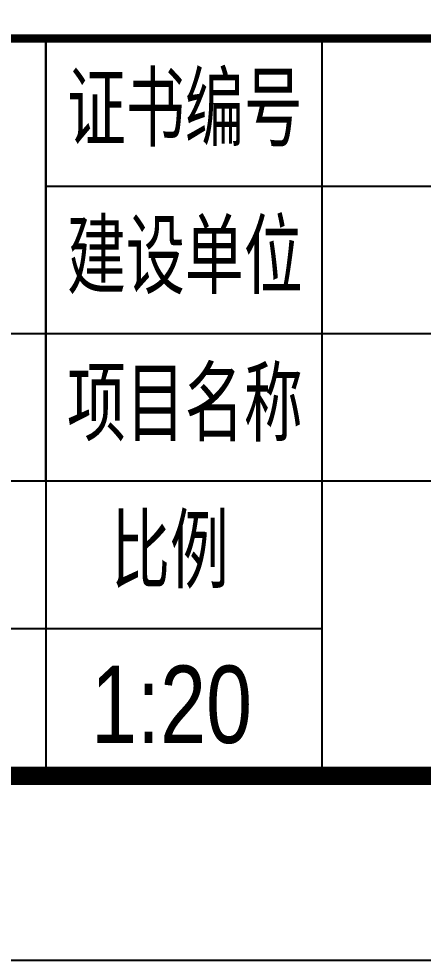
# Model space of a CAD drawing. Extents: x -129922 to 1190196, y -520662 to 139923.
# Drawn here: x 59478 to 59917, y -324562 to -323541 of the extents above; entities that cross this region are included whole.
import ezdxf
from ezdxf.enums import TextEntityAlignment as Align

# ---------------------------------------------------------------- set-up
doc = ezdxf.new("R2010")
doc.units = 0
doc.header["$LTSCALE"] = 1000
doc.header["$MEASUREMENT"] = 0
doc.layers.add('Y-云图图框', color=7, linetype='Continuous')
doc.styles.add('_YT_Name', font='', dxfattribs={"width": 0.8})
doc.styles.add('_YT_Sign_Text', font='ros.shx', dxfattribs={"width": 0.8, "bigfont": 'hztxt.shx'})
doc.styles.get("Standard").update_dxf_attribs({"font": 'gbenor.shx', "bigfont": 'gbcbig.shx'})
doc.styles.get('_YT_Name').set_extended_font_data('SimHei')

# ---------------------------------------------------------------- blocks, each defined once
blk = doc.blocks.new('ECMCTK_A1_竖_单行图名--0')
for p, q in [((427.981, 50.001), (427.981, 26)), ((428, 50), (428, 10)), ((442.981, 50.001), (442.981, 10)), ((428, 42), (566, 42)), ((326, 34), (566, 34)), ((326, 26), (566, 26)), ((326, 18), (442.965, 18))]:
    blk.add_line(p, q)
at = {"color": 4}
blk.add_lwpolyline([(0, 0), (594, 0), (594, 841), (0, 841)], close=True, dxfattribs=at)
for points, const_width in [([(10, 10), (584, 10), (584, 816), (10, 816)], 1), ([(326, 10), (584, 10), (584, 50), (326, 50)], 0.45)]:
    blk.add_lwpolyline(points, close=True, dxfattribs=dict(const_width=const_width))
at = {"const_width": 0.45}
blk.add_lwpolyline([(326, 10), (326, 50.01), (566, 50.01)], dxfattribs=at)
at = {"style": '_YT_Sign_Text', "width": 0.8}
for s, p in [('证书编号', (429.149, 44.14)), ('建设单位', (429.149, 36.14)), ('项目名称', (429.149, 28.14)), ('比例', (431.543, 20.156))]:
    blk.add_text(s, height=4, dxfattribs=at).set_placement(p)
at = {"color": 80, "flags": 3}
for tag, height, p in [('YTHQINS', 3, (593.314, 817.5)), ('ECMCKEY', 3, (440.092, 590.571)), ('YTTQINS', 3.75, (595.351, 11.875)), ('YTFRAME', 3, (375.972, 4.922)), ('YTBARCODE_T1', 3, (493.744, 4.57))]:
    blk.add_attdef(tag, text='', height=height, dxfattribs=at).set_placement(p, align=Align.MIDDLE_CENTER)
for tag, height, style, width, p in [('证书编号', 4, '_YT_Sign_Text', 0.8, (461.866, 43.811)), ('审查批准号', 4, '_YT_Sign_Text', 0.8, (514.064, 43.811)), ('工程号', 4, '_YT_Sign_Text', 0.5, (557.076, 44.123)), ('设计单位', 6, '_YT_Name', 0.8, (376.746, 38.601)), ('建设单位', 4, '_YT_Sign_Text', 0.8, (487.96, 36.114)), ('阶段', 4, '_YT_Sign_Text', 0.8, (557.076, 35.814)), ('项目号', 4, '_YT_Sign_Text', 0.5, (575.077, 33.721)), ('项目名称', 4, '_YT_Sign_Text', 0.8, (487.96, 28.114)), ('专业', 4, '_YT_Sign_Text', 0.8, (557.076, 27.31)), ('图纸编号', 4, '_YT_Sign_Text', 0.5, (556.929, 19.362)), ('图纸名称', 4.5, '_YT_Name', 0.8, (488.389, 15.063)), ('版本号', 4, '_YT_Sign_Text', 0.8, (575.077, 13.002)), ('出图比例', 4.2, '_YT_Sign_Text', 0.8, (434.825, 11.782)), ('日期', 4, '_YT_Sign_Text', 0.5, (556.88, 12.129))]:
    blk.add_attdef(tag, text='', height=height, dxfattribs=dict(style=style, width=width)).set_placement(p, align=Align.CENTER)
at = {"style": '_YT_Sign_Text', "width": 0.8, "flags": 3}
for tag, p, height in [('{审定人}', (358.87, 26.451), 6.24), ('{校对人}', (411.349, 26.531), 6.24), ('[审定人]', (343.945, 27.808), 4.104), ('[校对人]', (395.235, 27.824), 4.104), ('{审核人}', (359.98, 18.44), 6.24), ('{设计人}', (411.48, 18.539), 6.24), ('[设计人]', (395.473, 20.211), 4.104), ('[审核人]', (344.012, 19.756), 4.104), ('{项目负责人}', (361.28, 10.719), 6.24), ('{专业负责人}', (411.579, 10.361), 6.24), ('[项目负责人]', (343.778, 12.012), 4.104), ('[专业负责人]', (395.741, 11.768), 4.104)]:
    blk.add_attdef(tag, p, '', height=height, dxfattribs=at)
at = {"color": 80, "flags": 3}
for tag, p in [('YTQRCODE', (304.556, 12.073)), ('YTBZSIT', (10, 10)), ('EXT_TK_LEFT', (10, 10))]:
    blk.add_attdef(tag, p, '', height=3, dxfattribs=at)

msp = doc.modelspace()

# ---------------------------------------------------------------- block references
at = {"layer": 'Y-云图图框'}
ref = msp.add_blockref('ECMCTK_A1_竖_单行图名--0', (50947.3, -324562), dxfattribs=dict(at, xscale=20, yscale=20, zscale=20))
ref.add_attrib('出图比例', '1:20', dxfattribs={"layer": '0', "height": 84, "style": '_YT_Sign_Text', "width": 0.8}).set_placement((59643.8, -324326.4), align=Align.CENTER)

doc.saveas('drawing.dxf')
